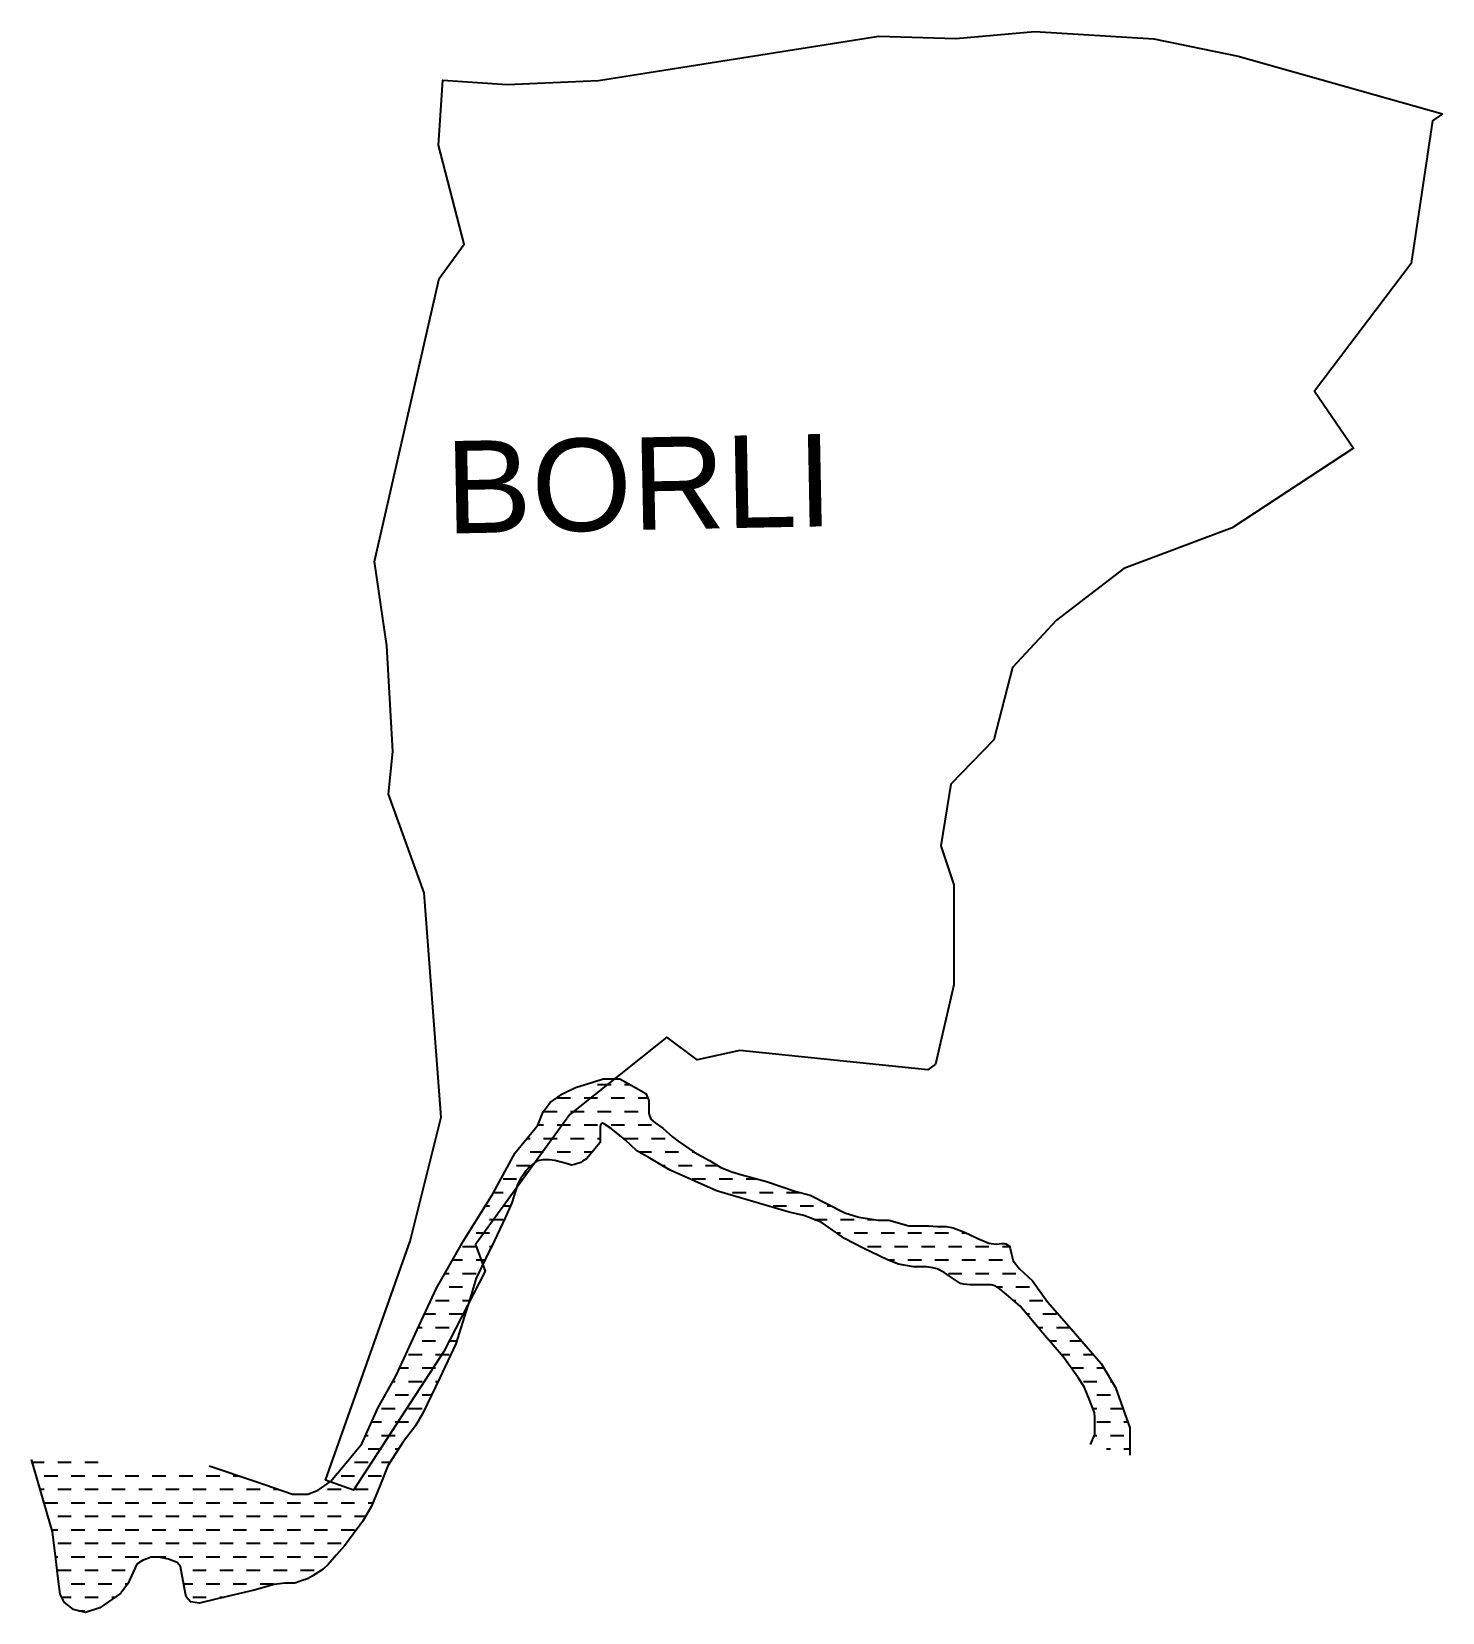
# Model space of a CAD drawing. Header units: metres. Extents: x 279068 to 280727, y 2047048 to 2048907.
import ezdxf

# ---------------------------------------------------------------- set-up
doc = ezdxf.new("R2010")
doc.units = ezdxf.units.M
for name, color, linetype in [('CREEK', 132, 'Continuous'), ('village', 3, 'Continuous'), ('VILLAGE NAME', 250, 'Continuous')]:
    doc.layers.add(name, color=color, linetype=linetype)
doc.styles.get("Standard").update_dxf_attribs({"font": 'simplex.shx'})

msp = doc.modelspace()

# ---------------------------------------------------------------- hatches: boundary and pattern name
at = {"layer": 'CREEK'}
h = msp.add_hatch(dxfattribs=at)
h.set_pattern_fill('DASH', color=256, scale=5)
h.paths.add_polyline_path([(279457.2, 2047154.9), (279467.5, 2047172.4), (279477.5, 2047197.2), (279486.7, 2047220), (279503.8, 2047247.1), (279519.1, 2047267), (279527.9, 2047281.9), (279547.8, 2047323.7), (279566.8, 2047363.6), (279578.8, 2047402.3), (279584.6, 2047421.3), (279590.6, 2047440.6), (279602.1, 2047464.4), (279612, 2047485.1), (279624.7, 2047511.6), (279632.6, 2047529.6), (279639.3, 2047551), (279643, 2047558.3), (279646.5, 2047563.3), (279649.1, 2047567), (279653.1, 2047571.3), (279660.3, 2047577.3), (279662.8, 2047578.7), (279669.4, 2047580), (279677, 2047580), (279683, 2047579.3), (279692.2, 2047576.7), (279699.2, 2047574.8), (279702.6, 2047573.8), (279706.3, 2047574.5), (279713.6, 2047576.7), (279715.7, 2047578.6), (279720.2, 2047581.3), (279736.3, 2047600.2), (279736.3, 2047614.4), (279736.3, 2047619.1), (279737.4, 2047622), (279737.6, 2047622.5), (279739.3, 2047623.1), (279741.7, 2047622.1), (279749.5, 2047616.9), (279755.7, 2047611.6), (279765.8, 2047603.5), (279779.4, 2047590.7), (279794.9, 2047582), (279809.2, 2047573.3), (279818.9, 2047567.9), (279873.3, 2047543.6), (279958.6, 2047518.4), (279976, 2047514.6), (279996.3, 2047506.7), (280010.6, 2047496.7), (280023.9, 2047487.4), (280045.8, 2047475.9), (280064.5, 2047467.2), (280074.5, 2047462.5), (280087.5, 2047457.4), (280104.8, 2047454.1), (280120.1, 2047454.1), (280127.6, 2047453.1), (280132.8, 2047451.8), (280140.9, 2047447.5), (280147.4, 2047443.3), (280155.7, 2047437.8), (280160.4, 2047434.7), (280164.3, 2047433.8), (280171.2, 2047433), (280183.2, 2047433), (280191.1, 2047433), (280196.3, 2047433), (280201.2, 2047431.9), (280206.8, 2047428), (280219.4, 2047417.3), (280230.5, 2047407.9), (280257.3, 2047376.2), (280281.5, 2047347.7), (280298.4, 2047324.3), (280305.6, 2047312.9), (280312.1, 2047297.8), (280317.7, 2047282.4), (280318.4, 2047277.2), (280318.4, 2047256.8), (280313.3, 2047245.1), (280359.6, 2047232.4), (280359.6, 2047264.9), (280342.5, 2047312.3), (280325.8, 2047340.3), (280290.4, 2047381.3), (280262.7, 2047413.1), (280244.8, 2047437.8), (280229.7, 2047451.9), (280222.1, 2047461.1), (280219.9, 2047470.6), (280218.7, 2047475.7), (280218.1, 2047478.3), (280213.6, 2047481.1), (280211.6, 2047481.7), (280209, 2047481.7), (280202.4, 2047480.7), (280193.6, 2047481.9), (280180.6, 2047487.5), (280165.1, 2047494.9), (280151.6, 2047499.9), (280143.6, 2047501.6), (280132.9, 2047501.6), (280123.1, 2047502.5), (280099.4, 2047502.5), (280075.9, 2047509.1), (280063.6, 2047509.1), (280040.5, 2047512.7), (280024.4, 2047517.7), (279983.5, 2047538.5), (279966.4, 2047542.9), (279932, 2047554.5), (279903.2, 2047562.4), (279891.2, 2047565.9), (279878.5, 2047571), (279864.9, 2047579.4), (279847.2, 2047589.1), (279828, 2047601.9), (279821.6, 2047606.9), (279810.3, 2047617.4), (279801.2, 2047623.4), (279796, 2047628), (279793.5, 2047634.6), (279793.5, 2047649.9), (279790, 2047658.2), (279779.1, 2047664.3), (279769.2, 2047669.9), (279759.4, 2047675.3), (279748.6, 2047675.3), (279739.8, 2047675.3), (279729.1, 2047671.9), (279707.5, 2047665.1), (279692.1, 2047657.8), (279677.8, 2047647.4), (279669.3, 2047636.4), (279663.2, 2047620.8), (279636.4, 2047588.4), (279610.2, 2047540.1), (279575.7, 2047484.8), (279543.9, 2047429.2), (279521.3, 2047379.9), (279496.5, 2047326.1), (279475.1, 2047288), (279456.2, 2047245.8), (279435.8, 2047221.3), (279419.4, 2047201.5), (279404.7, 2047191.4), (279392.6, 2047186.8), (279374.7, 2047186.8), (279331.5, 2047201.4), (279276.4, 2047219.9), (279067.7, 2047227.4), (279092.1, 2047142.2), (279096, 2047110.6), (279098.9, 2047087), (279101.1, 2047069), (279105.9, 2047059.5), (279116.8, 2047051), (279131, 2047047.6), (279148.1, 2047052.8), (279172.1, 2047069.7), (279180.7, 2047081.2), (279191.6, 2047104.2), (279198.1, 2047108.6), (279208.3, 2047112.5), (279217.3, 2047112.5), (279228.8, 2047110.1), (279238.7, 2047106.3), (279242.7, 2047101.7), (279247.6, 2047075.9), (279249.4, 2047066), (279254.7, 2047060.2), (279265, 2047058.5), (279286.1, 2047063.5), (279329.3, 2047073.6), (279353, 2047080.6), (279365.4, 2047082.1), (279377.2, 2047082.1), (279385.8, 2047085.1), (279392.1, 2047086.9), (279397.8, 2047090.1), (279410.6, 2047098.4), (279416.7, 2047104.1), (279426.5, 2047115.3), (279435.7, 2047125.8), (279446, 2047139.7)])

# ---------------------------------------------------------------- linework, layer by layer
at = {"layer": 'CREEK', "flags": 128}
for points in [[(279276.4, 2047219.9), (279331.5, 2047201.4), (279374.7, 2047186.8), (279392.6, 2047186.8), (279404.7, 2047191.4), (279419.4, 2047201.5), (279435.8, 2047221.3), (279456.2, 2047245.8), (279475.1, 2047288), (279496.5, 2047326.1), (279521.3, 2047379.9), (279543.9, 2047429.2), (279575.7, 2047484.8), (279610.2, 2047540.1), (279636.4, 2047588.4), (279663.2, 2047620.8), (279669.3, 2047636.4), (279677.8, 2047647.4), (279692.1, 2047657.8), (279707.5, 2047665.1), (279729.1, 2047671.9), (279739.8, 2047675.3), (279748.6, 2047675.3), (279759.4, 2047675.3), (279769.2, 2047669.9), (279779.1, 2047664.3), (279790, 2047658.2), (279793.5, 2047649.9), (279793.5, 2047634.6), (279796, 2047628), (279801.2, 2047623.4), (279810.3, 2047617.4), (279821.6, 2047606.9), (279828, 2047601.9), (279847.2, 2047589.1), (279864.9, 2047579.4), (279878.5, 2047571), (279891.2, 2047565.9), (279903.2, 2047562.4), (279932, 2047554.5), (279966.4, 2047542.9), (279983.5, 2047538.5), (280024.4, 2047517.7), (280040.5, 2047512.7), (280063.6, 2047509.1), (280075.9, 2047509.1), (280099.4, 2047502.5), (280123.1, 2047502.5), (280132.9, 2047501.6), (280143.6, 2047501.6), (280151.6, 2047499.9), (280165.1, 2047494.9), (280180.6, 2047487.5), (280193.6, 2047481.9), (280202.4, 2047480.7), (280209, 2047481.7), (280211.6, 2047481.7), (280213.6, 2047481.1), (280218.1, 2047478.3), (280218.7, 2047475.7), (280219.9, 2047470.6), (280222.1, 2047461.1), (280229.7, 2047451.9), (280244.8, 2047437.8), (280262.7, 2047413.1), (280290.4, 2047381.3), (280325.8, 2047340.3), (280342.5, 2047312.3), (280359.6, 2047264.9), (280359.6, 2047232.4)], [(280313.3, 2047245.1), (280318.4, 2047256.8), (280318.4, 2047277.2), (280317.7, 2047282.4), (280312.1, 2047297.8), (280305.6, 2047312.9), (280298.4, 2047324.3), (280281.5, 2047347.7), (280257.3, 2047376.2), (280230.5, 2047407.9), (280219.4, 2047417.3), (280206.8, 2047428), (280201.2, 2047431.9), (280196.3, 2047433), (280191.1, 2047433), (280183.2, 2047433), (280171.2, 2047433), (280164.3, 2047433.8), (280160.4, 2047434.7), (280155.7, 2047437.8), (280147.4, 2047443.3), (280140.9, 2047447.5), (280132.8, 2047451.8), (280127.6, 2047453.1), (280120.1, 2047454.1), (280104.8, 2047454.1), (280087.5, 2047457.4), (280074.5, 2047462.5), (280064.5, 2047467.2), (280045.8, 2047475.9), (280023.9, 2047487.4), (280010.6, 2047496.7), (279996.3, 2047506.7), (279976, 2047514.6), (279958.6, 2047518.4), (279873.3, 2047543.6), (279818.9, 2047567.9), (279809.2, 2047573.3), (279794.9, 2047582), (279779.4, 2047590.7), (279765.8, 2047603.5), (279755.7, 2047611.6), (279749.5, 2047616.9), (279741.7, 2047622.1), (279739.3, 2047623.1), (279737.6, 2047622.5), (279737.4, 2047622), (279736.3, 2047619.1), (279736.3, 2047614.4), (279736.3, 2047600.2), (279720.2, 2047581.3), (279715.7, 2047578.6), (279713.6, 2047576.7), (279706.3, 2047574.5), (279702.6, 2047573.8), (279699.2, 2047574.8), (279692.2, 2047576.7), (279683, 2047579.3), (279677, 2047580), (279669.4, 2047580), (279662.8, 2047578.7), (279660.3, 2047577.3), (279653.1, 2047571.3), (279649.1, 2047567), (279646.5, 2047563.3), (279643, 2047558.3), (279639.3, 2047551), (279632.6, 2047529.6), (279624.7, 2047511.6), (279612, 2047485.1), (279602.1, 2047464.4), (279590.6, 2047440.6), (279584.6, 2047421.3), (279578.8, 2047402.3), (279566.8, 2047363.6), (279547.8, 2047323.7), (279527.9, 2047281.9), (279519.1, 2047267), (279503.8, 2047247.1), (279486.7, 2047220), (279477.5, 2047197.2), (279467.5, 2047172.4), (279457.2, 2047154.9), (279446, 2047139.7), (279435.7, 2047125.8), (279426.5, 2047115.3), (279416.7, 2047104.1), (279410.6, 2047098.4), (279397.8, 2047090.1), (279392.1, 2047086.9), (279385.8, 2047085.1), (279377.2, 2047082.1), (279365.4, 2047082.1), (279353, 2047080.6), (279329.3, 2047073.6), (279286.1, 2047063.5), (279265, 2047058.5), (279254.7, 2047060.2), (279249.4, 2047066), (279247.6, 2047075.9), (279242.7, 2047101.7), (279238.7, 2047106.3), (279228.8, 2047110.1), (279217.3, 2047112.5), (279208.3, 2047112.5), (279198.1, 2047108.6), (279191.6, 2047104.2), (279180.7, 2047081.2), (279172.1, 2047069.7), (279148.1, 2047052.8), (279131, 2047047.6), (279116.8, 2047051), (279105.9, 2047059.5), (279101.1, 2047069), (279098.9, 2047087), (279096, 2047110.6), (279092.1, 2047142.2), (279067.7, 2047227.4)]]:
    msp.add_lwpolyline(points, dxfattribs=at)
at = {"layer": 'village', "color": 3, "true_color": 0x00ff00}
msp.add_polyline3d([(280727.1, 2048810.5, 0), (280715.4, 2048802.1, 0), (280690.4, 2048634.3, 0), (280576.7, 2048484.4, 0), (280622.7, 2048417.1, 0), (280479.7, 2048323.5, 0), (280352.2, 2048275.5, 0), (280273.2, 2048214.8, 0), (280221.6, 2048159.2, 0), (280199.5, 2048074.2, 0), (280149, 2048022.1, 0), (280137.1, 2047949.3, 0), (280152.4, 2047903.5, 0), (280152.6, 2047785.9, 0), (280130.7, 2047692.5, 0), (280121.7, 2047685.9, 0), (279900.6, 2047708.6, 0), (279850.7, 2047697.6, 0), (279814.8, 2047724.4, 0), (279700.7, 2047633.5, 0), (279589.7, 2047480.2, 0), (279601.3, 2047448.9, 0), (279552.7, 2047354.6, 0), (279446.3, 2047191.5, 0), (279413.4, 2047203.1, 0), (279513.1, 2047484.4, 0), (279549.4, 2047630, 0), (279529.5, 2047893.9, 0), (279487.3, 2048010.1, 0), (279492.4, 2048060.5, 0), (279485.4, 2048184.7, 0), (279471, 2048283.7, 0), (279546.9, 2048616.8, 0), (279576.5, 2048657.1, 0), (279546.4, 2048773.8, 0), (279551.2, 2048850.1, 0), (279627.1, 2048845, 0), (279734.3, 2048849.7, 0), (280064.4, 2048901.8, 0), (280154.8, 2048899.3, 0), (280247.8, 2048907.2, 0), (280387.8, 2048898.7, 0), (280487, 2048878.2, 0)], close=True, dxfattribs=at)

# ---------------------------------------------------------------- texts
at = {"layer": 'VILLAGE NAME', "insert": (279553.2, 2048425.4), "char_height": 108.748, "attachment_point": 1, "rotation": 1.1028}
msp.add_mtext_dynamic_manual_height_columns('{\\fArial|b0|i0|c0|p34;BORLI}', width=726.929, gutter_width=543.7, heights=[0], dxfattribs=at)

doc.saveas('drawing.dxf')
